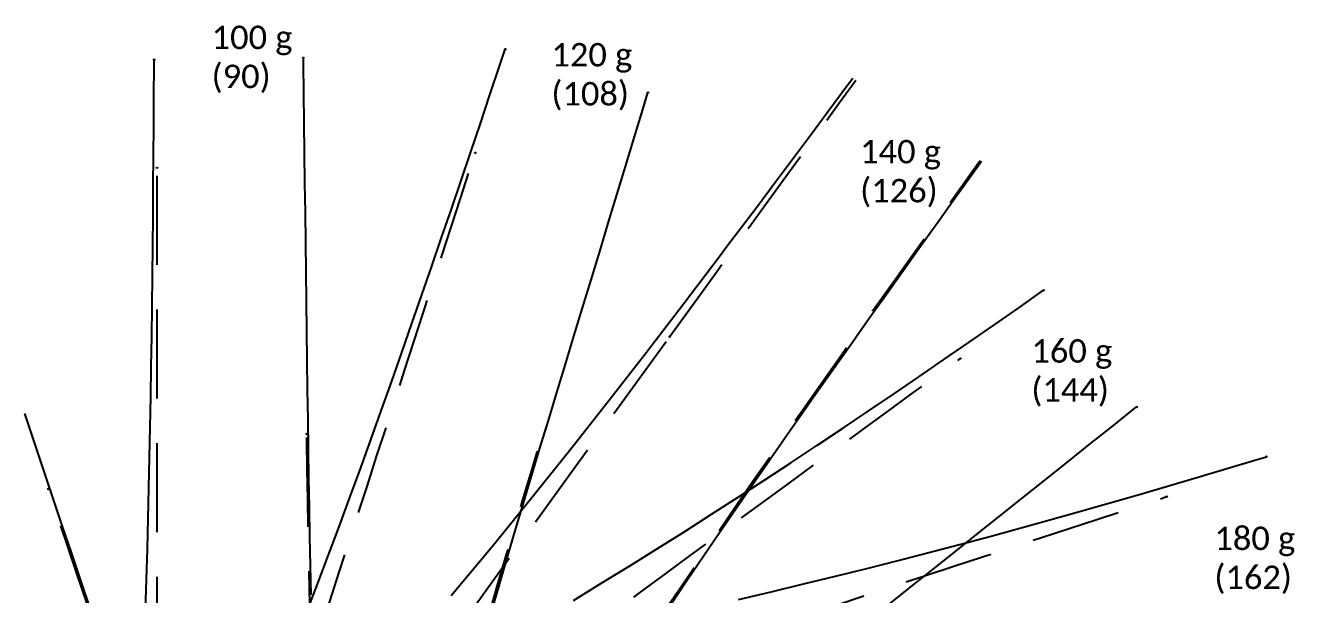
# Model space of a CAD drawing. Header units: millimetres. Extents: x -36.3 to 1.9, y -0.5 to 28.3.
# Drawn here: x -22.21 to -0.51, y 18.54 to 28.27 of the extents above; entities that cross this region are included whole.
import ezdxf

# ---------------------------------------------------------------- set-up
doc = ezdxf.new("R2010")
doc.units = ezdxf.units.MM
doc.linetypes.add('DASHEDX2', pattern=[1.5, 1, -0.5])
doc.layers.add('Tekst', color=4, linetype='Continuous')
doc.styles.add('Legend', font='CALIBRI.TTF')

# ---------------------------------------------------------------- blocks, each defined once
blk = doc.blocks.new('*U258')
at = {"color": 2, "lineweight": 0}
blk.add_circle((0, 0), 0.0127, dxfattribs=at)
blk = doc.blocks.new('*U260')
at = {"color": 1, "lineweight": 0}
blk.add_circle((0, 0), 0.0127, dxfattribs=at)
blk = doc.blocks.new('*U263')
at = {"color": 2, "lineweight": 0}
blk.add_circle((0, 0), 0.0127, dxfattribs=at)
blk = doc.blocks.new('*U266')
at = {"color": 1, "lineweight": 0}
blk.add_circle((0, 0), 0.0127, dxfattribs=at)
blk = doc.blocks.new('*U267')
at = {"color": 1, "lineweight": 0}
blk.add_circle((0, 0), 0.0127, dxfattribs=at)
blk = doc.blocks.new('*U270')
at = {"color": 2, "lineweight": 0}
blk.add_circle((0, 0), 0.0127, dxfattribs=at)
blk = doc.blocks.new('*U271')
at = {"color": 2, "lineweight": 0}
blk.add_circle((0, 0), 0.0127, dxfattribs=at)
blk = doc.blocks.new('*U272')
at = {"color": 1, "lineweight": 0}
blk.add_circle((0, 0), 0.0127, dxfattribs=at)
blk = doc.blocks.new('*U273')
at = {"color": 1, "lineweight": 0}
blk.add_circle((0, 0), 0.0127, dxfattribs=at)
blk = doc.blocks.new('*U274')
at = {"color": 2, "lineweight": 0}
blk.add_circle((0, 0), 0.0127, dxfattribs=at)
blk = doc.blocks.new('*U275')
at = {"color": 2, "lineweight": 0}
blk.add_circle((0, 0), 0.0127, dxfattribs=at)
blk = doc.blocks.new('*U276')
at = {"color": 1, "lineweight": 0}
blk.add_circle((0, 0), 0.0127, dxfattribs=at)
blk = doc.blocks.new('*U277')
at = {"color": 1, "lineweight": 0}
blk.add_circle((0, 0), 0.0127, dxfattribs=at)
blk = doc.blocks.new('*U279')
at = {"color": 2, "lineweight": 0}
blk.add_circle((0, 0), 0.0127, dxfattribs=at)
blk = doc.blocks.new('*U290')
at = {"color": 2, "lineweight": 0}
blk.add_circle((0, 0), 0.0127, dxfattribs=at)
blk = doc.blocks.new('*U292')
at = {"color": 2, "lineweight": 0}
blk.add_circle((0, 0), 0.0127, dxfattribs=at)
blk = doc.blocks.new('REN_B')
at = {"color": 1, "linetype": 'Continuous', "ltscale": 1.524, "flags": 128}
for points in [[(-17.409, 18.22), (-17.216, 18.722), (-17.026, 19.223), (-16.839, 19.722), (-16.655, 20.219), (-16.474, 20.714), (-16.295, 21.209), (-16.118, 21.702), (-15.943, 22.195), (-15.77, 22.686), (-15.599, 23.177), (-15.428, 23.667), (-15.259, 24.157), (-15.092, 24.647), (-14.925, 25.135), (-14.759, 25.624), (-14.594, 26.112), (-14.429, 26.6), (-14.266, 27.088), (-14.103, 27.576), (-14.005, 27.868)], [(-20.155, 18.275), (-20.138, 18.8), (-20.122, 19.324), (-20.108, 19.846), (-20.095, 20.367), (-20.083, 20.887), (-20.073, 21.406), (-20.064, 21.924), (-20.055, 22.441), (-20.048, 22.958), (-20.041, 23.474), (-20.035, 23.989), (-20.029, 24.504), (-20.024, 25.018), (-20.02, 25.532), (-20.016, 26.046), (-20.012, 26.559), (-20.009, 27.072), (-20.006, 27.585), (-20.006, 27.688)], [(-17.323, 18.543), (-17.334, 19.038), (-17.344, 19.536), (-17.353, 20.035), (-17.361, 20.535), (-17.368, 21.037), (-17.375, 21.539), (-17.382, 22.043), (-17.388, 22.547), (-17.395, 23.052), (-17.401, 23.558), (-17.408, 24.064), (-17.415, 24.571), (-17.421, 25.078), (-17.428, 25.586), (-17.435, 26.094), (-17.441, 26.602), (-17.448, 27.11), (-17.455, 27.619), (-17.456, 27.721)], [(-10.209, 24.504), (-10.023, 24.751), (-9.713, 25.163), (-9.404, 25.575), (-9.097, 25.987), (-8.79, 26.399), (-8.484, 26.811), (-8.179, 27.222), (-8.066, 27.375)], [(-14.251, 18.212), (-14.116, 18.679), (-13.979, 19.148), (-13.84, 19.62), (-13.699, 20.093), (-13.557, 20.568), (-13.412, 21.045), (-13.267, 21.522), (-13.122, 22.001), (-12.976, 22.481), (-12.83, 22.963), (-12.684, 23.445), (-12.537, 23.927), (-12.39, 24.411), (-12.243, 24.895), (-12.096, 25.379), (-11.949, 25.864), (-11.801, 26.35), (-11.654, 26.836), (-11.565, 27.127)], [(-21.093, 18.295), (-21.254, 18.77), (-21.415, 19.246), (-21.576, 19.724), (-21.736, 20.202), (-21.896, 20.681), (-22.057, 21.16), (-22.217, 21.64)], [(-7.956, 23.025), (-7.782, 23.271), (-7.491, 23.68), (-7.199, 24.09), (-6.906, 24.5), (-6.613, 24.911), (-6.319, 25.321), (-6.024, 25.732), (-5.866, 25.953)], [(-14.929, 18.527), (-14.23, 19.369), (-13.55, 20.205), (-12.885, 21.036), (-12.234, 21.864), (-11.592, 22.69), (-10.96, 23.515), (-10.333, 24.339), (-10.209, 24.504)], [(-12.841, 18.446), (-12.355, 18.743), (-11.876, 19.038), (-11.403, 19.333), (-10.937, 19.626), (-10.477, 19.919), (-10.021, 20.212), (-9.57, 20.504), (-9.124, 20.797), (-8.68, 21.091), (-8.24, 21.384), (-7.803, 21.678), (-7.369, 21.972), (-6.937, 22.267), (-6.507, 22.562), (-6.078, 22.857), (-5.652, 23.153), (-5.227, 23.449), (-4.803, 23.746)], [(-11.418, 18.007), (-10.887, 18.803), (-10.342, 19.607), (-9.786, 20.416), (-9.221, 21.228), (-8.649, 22.044), (-8.072, 22.862), (-7.956, 23.025)], [(-7.479, 18.353), (-7.099, 18.655), (-6.718, 18.959), (-6.334, 19.265), (-5.948, 19.573), (-5.561, 19.881), (-5.172, 20.191), (-4.782, 20.502), (-4.391, 20.813), (-4, 21.125), (-3.607, 21.438), (-3.214, 21.752)], [(-10.019, 18.463), (-9.458, 18.594), (-8.905, 18.726), (-8.36, 18.859), (-7.822, 18.992), (-7.29, 19.127), (-6.763, 19.263), (-6.241, 19.4), (-5.724, 19.538), (-5.21, 19.679), (-4.699, 19.82), (-4.192, 19.963), (-3.687, 20.107), (-3.185, 20.252), (-2.684, 20.398), (-2.186, 20.545), (-1.689, 20.693), (-1.193, 20.842), (-0.995, 20.902)]]:
    blk.add_lwpolyline(points, dxfattribs=at)
at = {"color": 2, "linetype": 'DASHEDX2', "ltscale": 1.524, "flags": 128}
for points in [[(-11.195, 22.953), (-11.014, 23.203), (-10.712, 23.619), (-10.411, 24.034), (-10.11, 24.449), (-9.809, 24.863), (-9.508, 25.277), (-9.207, 25.691), (-8.907, 26.105), (-8.606, 26.519), (-8.306, 26.932), (-8.01, 27.339)], [(-19.717, 6.707), (-19.774, 7.281), (-19.794, 7.857), (-19.777, 8.434), (-19.725, 9.008), (-19.635, 9.578), (-19.51, 10.141), (-19.368, 10.688), (-19.221, 11.231), (-19.07, 11.768), (-18.917, 12.3), (-18.761, 12.828), (-18.604, 13.352), (-18.445, 13.872), (-18.286, 14.389), (-18.126, 14.902), (-17.966, 15.412), (-17.805, 15.92), (-17.645, 16.426), (-17.484, 16.929), (-17.323, 17.431), (-17.163, 17.93), (-17.003, 18.429), (-16.842, 18.926), (-16.682, 19.422), (-16.522, 19.916), (-16.362, 20.41), (-16.203, 20.903), (-16.043, 21.396), (-15.884, 21.887), (-15.724, 22.378), (-15.565, 22.868), (-15.406, 23.358), (-15.247, 23.848), (-15.088, 24.337), (-14.93, 24.826), (-14.771, 25.314), (-14.612, 25.803), (-14.517, 26.096)], [(-19.577, 5.912), (-19.624, 6.138), (-19.717, 6.707), (-19.774, 7.281), (-19.807, 7.846), (-19.835, 8.407), (-19.858, 8.964), (-19.877, 9.518), (-19.892, 10.068), (-19.904, 10.615), (-19.915, 11.159), (-19.923, 11.699), (-19.929, 12.237), (-19.935, 12.772), (-19.939, 13.304), (-19.942, 13.835), (-19.945, 14.363), (-19.948, 14.89), (-19.949, 15.414), (-19.951, 15.938), (-19.952, 16.46), (-19.953, 16.981), (-19.954, 17.501), (-19.954, 18.02), (-19.955, 18.538), (-19.955, 19.056), (-19.955, 19.572), (-19.956, 20.088), (-19.956, 20.604), (-19.956, 21.119), (-19.956, 21.633), (-19.956, 22.148), (-19.956, 22.661), (-19.956, 23.175), (-19.956, 23.688), (-19.956, 24.201), (-19.956, 24.714), (-19.957, 25.227), (-19.957, 25.739), (-19.957, 25.841)], [(-11.622, 17.742), (-11.457, 17.994), (-11.179, 18.413), (-10.898, 18.831), (-10.616, 19.248), (-10.332, 19.665), (-10.046, 20.082), (-9.759, 20.498), (-9.471, 20.913), (-9.182, 21.329), (-8.891, 21.743), (-8.6, 22.158), (-8.308, 22.572), (-8.015, 22.986), (-7.721, 23.4), (-7.427, 23.814), (-7.132, 24.227), (-6.837, 24.64), (-6.541, 25.054), (-6.246, 25.466), (-5.949, 25.879), (-5.887, 25.966)], [(-13.187, -0.029), (-14.257, 0.064), (-15.33, 0.349), (-16.355, 0.855), (-17.263, 1.591), (-18.008, 2.474), (-18.634, 3.442), (-19.132, 4.482), (-19.495, 5.576), (-19.717, 6.707), (-19.794, 7.857), (-19.725, 9.008), (-19.51, 10.141), (-19.154, 11.237), (-18.663, 12.28), (-18.064, 13.25), (-17.45, 14.181), (-16.831, 15.09), (-16.211, 15.982), (-15.591, 16.859), (-14.974, 17.725), (-14.359, 18.582), (-13.746, 19.432), (-13.136, 20.276), (-12.528, 21.116), (-11.921, 21.953), (-11.316, 22.787), (-11.195, 22.953)], [(-19.792, 8.088), (-19.777, 8.434), (-19.725, 9.008), (-19.635, 9.578), (-19.51, 10.141), (-19.35, 10.695), (-19.154, 11.237), (-18.925, 11.767), (-18.663, 12.28), (-18.368, 12.776), (-18.043, 13.252), (-17.688, 13.707), (-17.305, 14.138), (-16.895, 14.544), (-16.461, 14.924), (-16.025, 15.281), (-15.588, 15.632), (-15.151, 15.977), (-14.715, 16.317), (-14.28, 16.651), (-13.846, 16.982), (-13.413, 17.309), (-12.981, 17.632), (-12.551, 17.953), (-12.122, 18.271), (-11.694, 18.586), (-11.268, 18.9), (-10.843, 19.212), (-10.419, 19.523), (-9.996, 19.833), (-9.574, 20.141), (-9.153, 20.448), (-8.733, 20.755), (-8.314, 21.06), (-7.895, 21.365), (-7.477, 21.67), (-7.059, 21.974), (-6.642, 22.277), (-6.225, 22.58)], [(-14.533, 4.231), (-14.624, 4.33), (-14.842, 4.586), (-15.042, 4.856), (-15.232, 5.149), (-15.417, 5.472), (-15.594, 5.821), (-15.76, 6.194), (-15.916, 6.587), (-16.06, 6.997), (-16.194, 7.421), (-16.316, 7.858), (-16.428, 8.306), (-16.529, 8.763), (-16.622, 9.227), (-16.706, 9.698), (-16.782, 10.174), (-16.85, 10.655), (-16.912, 11.141), (-16.968, 11.629), (-17.018, 12.12), (-17.063, 12.614), (-17.103, 13.11), (-17.14, 13.608), (-17.173, 14.108), (-17.202, 14.609), (-17.228, 15.111), (-17.252, 15.614), (-17.273, 16.118), (-17.292, 16.623), (-17.309, 17.128), (-17.325, 17.635), (-17.338, 18.141), (-17.351, 18.648), (-17.362, 19.156), (-17.372, 19.664), (-17.38, 20.172), (-17.388, 20.681), (-17.396, 21.189), (-17.397, 21.291)], [(-14.842, 4.586), (-15.042, 4.856), (-15.225, 5.138), (-15.39, 5.431), (-15.536, 5.733), (-15.663, 6.045), (-15.769, 6.363), (-15.859, 6.702), (-15.935, 7.068), (-15.994, 7.456), (-16.036, 7.862), (-16.062, 8.285), (-16.072, 8.72), (-16.067, 9.165), (-16.048, 9.619), (-16.015, 10.08), (-15.971, 10.546), (-15.915, 11.016), (-15.848, 11.49), (-15.773, 11.967), (-15.689, 12.446), (-15.598, 12.926), (-15.499, 13.408), (-15.395, 13.891), (-15.285, 14.375), (-15.17, 14.86), (-15.051, 15.344), (-14.927, 15.83), (-14.8, 16.315), (-14.67, 16.801), (-14.537, 17.287), (-14.401, 17.773), (-14.263, 18.259), (-14.123, 18.745), (-13.981, 19.232), (-13.837, 19.718), (-13.692, 20.204), (-13.546, 20.69), (-13.457, 20.982)], [(-14.262, 3.963), (-14.427, 4.116), (-14.703, 4.392), (-14.976, 4.694), (-15.245, 5.018), (-15.509, 5.362), (-15.767, 5.724), (-16.019, 6.1), (-16.263, 6.49), (-16.501, 6.892), (-16.732, 7.304), (-16.958, 7.725), (-17.177, 8.154), (-17.391, 8.589), (-17.599, 9.03), (-17.803, 9.477), (-18.003, 9.928), (-18.198, 10.383), (-18.39, 10.841), (-18.579, 11.303), (-18.764, 11.767), (-18.947, 12.233), (-19.127, 12.702), (-19.305, 13.172), (-19.48, 13.644), (-19.654, 14.118), (-19.827, 14.592), (-19.998, 15.068), (-20.167, 15.545), (-20.335, 16.023), (-20.503, 16.502), (-20.669, 16.981), (-20.834, 17.461), (-20.999, 17.941), (-21.162, 18.422), (-21.326, 18.904), (-21.488, 19.385), (-21.65, 19.867), (-21.812, 20.35)], [(-19.538, 10.029), (-19.51, 10.141), (-19.35, 10.695), (-19.154, 11.237), (-18.925, 11.767), (-18.663, 12.28), (-18.368, 12.776), (-18.043, 13.252), (-17.688, 13.707), (-17.305, 14.138), (-16.895, 14.544), (-16.461, 14.924), (-16.003, 15.275), (-15.524, 15.596), (-15.026, 15.886), (-14.51, 16.145), (-13.979, 16.37), (-13.456, 16.573), (-12.934, 16.771), (-12.414, 16.964), (-11.896, 17.151), (-11.38, 17.334), (-10.867, 17.514), (-10.356, 17.69), (-9.847, 17.864), (-9.34, 18.035), (-8.836, 18.204), (-8.333, 18.372), (-7.833, 18.538), (-7.334, 18.703), (-6.836, 18.867), (-6.34, 19.03), (-5.845, 19.192), (-5.351, 19.354), (-4.858, 19.515), (-4.366, 19.676), (-3.876, 19.836), (-3.385, 19.996), (-2.896, 20.155), (-2.7, 20.219)]]:
    blk.add_lwpolyline(points, dxfattribs=at)
for name, p in [('*U272', (-14.005, 27.868)), ('*U276', (-20.006, 27.688)), ('*U277', (-17.456, 27.721)), ('*U273', (-11.565, 27.127)), ('*U270', (-14.517, 26.096)), ('*U274', (-19.957, 25.841)), ('*U266', (-4.803, 23.746)), ('*U290', (-11.195, 22.953)), ('*U292', (-11.195, 22.953)), ('*U263', (-6.225, 22.58)), ('*U267', (-3.214, 21.752)), ('*U275', (-17.397, 21.291)), ('*U271', (-13.457, 20.982)), ('*U260', (-0.995, 20.902)), ('*U279', (-21.812, 20.35)), ('*U258', (-2.7, 20.219))]:
    blk.add_blockref(name, p)
at = {"layer": 'Tekst', "char_height": 0.4, "attachment_point": 1, "style": 'Legend'}
for s, insert in [('100 g \\P(90)', (-19.024, 28.27)), ('120 g \\P(108)', (-13.216, 27.973)), ('140 g \\P(126)', (-7.939, 26.317)), ('160 g \\P(144)', (-5.012, 22.91)), ('180 g \\P(162)', (-1.884, 19.707))]:
    blk.add_mtext_dynamic_manual_height_columns(s, width=2.42155, gutter_width=12.5, heights=[0], dxfattribs=dict(at, insert=insert))

msp = doc.modelspace()

# ---------------------------------------------------------------- block references
msp.add_blockref('REN_B', (0, 0))

doc.saveas('drawing.dxf')
